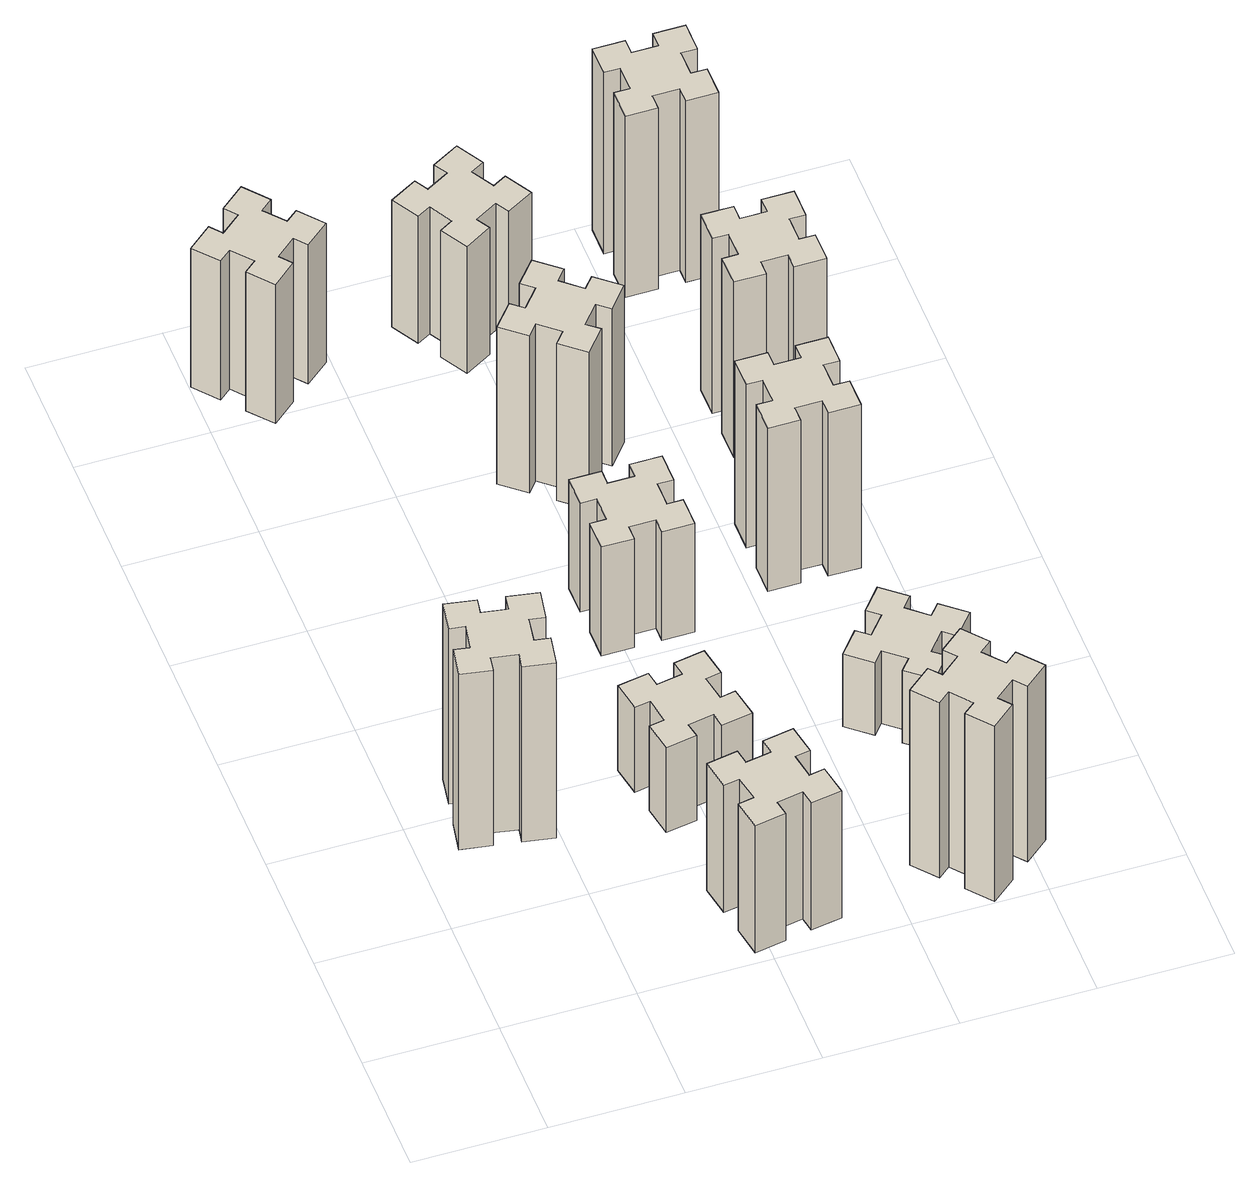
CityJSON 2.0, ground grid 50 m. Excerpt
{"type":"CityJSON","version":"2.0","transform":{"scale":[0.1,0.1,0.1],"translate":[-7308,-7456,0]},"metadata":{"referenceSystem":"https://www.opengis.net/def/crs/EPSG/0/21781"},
"CityObjects":{
"building1":{"type":"Building","attributes":{"class":"1000","function":"1000","usage":"1000","yearOfConstruction":2016,"roofType":"1000","measuredHeight":87,"storeysAboveGround":30,"storeysBelowGround":0},"geometry":[{"type":"Solid","lod":"1","boundaries":[[[[0,1,2,3,4,5,6,7,8,9,10,11,12,13,14,15,16,17,18,19]],[[17,16,20,21]],[[16,15,22,20]],[[15,14,23,22]],[[14,13,24,23]],[[13,12,25,24]],[[12,11,26,25]],[[11,10,27,26]],[[10,9,28,27]],[[9,8,29,28]],[[8,7,30,29]],[[7,6,31,30]],[[6,5,32,31]],[[5,4,33,32]],[[4,3,34,33]],[[3,2,35,34]],[[2,1,36,35]],[[1,0,37,36]],[[0,19,38,37]],[[19,18,39,38]],[[18,17,21,39]],[[24,25,26,27,28,29,30,31,32,33,34,35,36,37,38,39,21,20,22,23]]]]}]},
"building2":{"type":"Building","attributes":{"class":"1000","function":"1000","usage":"1000","yearOfConstruction":2016,"roofType":"1000","measuredHeight":63,"storeysAboveGround":30,"storeysBelowGround":0},"geometry":[{"type":"Solid","lod":"1","boundaries":[[[[40,41,42,43,44,45,46,47,48,49,50,51,52,53,54,55,56,57,58,59]],[[57,56,60,61]],[[56,55,62,60]],[[55,54,63,62]],[[54,53,64,63]],[[53,52,65,64]],[[52,51,66,65]],[[51,50,67,66]],[[50,49,68,67]],[[49,48,69,68]],[[48,47,70,69]],[[47,46,71,70]],[[46,45,72,71]],[[45,44,73,72]],[[44,43,74,73]],[[43,42,75,74]],[[42,41,76,75]],[[41,40,77,76]],[[40,59,78,77]],[[59,58,79,78]],[[58,57,61,79]],[[64,65,66,67,68,69,70,71,72,73,74,75,76,77,78,79,61,60,62,63]]]]}]},
"building3":{"type":"Building","attributes":{"class":"1000","function":"1000","usage":"1000","yearOfConstruction":2016,"roofType":"1000","measuredHeight":69,"storeysAboveGround":30,"storeysBelowGround":0},"geometry":[{"type":"Solid","lod":"1","boundaries":[[[[80,81,82,83,84,85,86,87,88,89,90,91,92,93,94,95,96,97,98,99]],[[97,96,100,101]],[[96,95,102,100]],[[95,94,103,102]],[[94,93,104,103]],[[93,92,105,104]],[[92,91,106,105]],[[91,90,107,106]],[[90,89,108,107]],[[89,88,109,108]],[[88,87,110,109]],[[87,86,111,110]],[[86,85,112,111]],[[85,84,113,112]],[[84,83,114,113]],[[83,82,115,114]],[[82,81,116,115]],[[81,80,117,116]],[[80,99,118,117]],[[99,98,119,118]],[[98,97,101,119]],[[104,105,106,107,108,109,110,111,112,113,114,115,116,117,118,119,101,100,102,103]]]]}]},
"building4":{"type":"Building","attributes":{"class":"1000","function":"1000","usage":"1000","yearOfConstruction":2016,"roofType":"1000","measuredHeight":42,"storeysAboveGround":30,"storeysBelowGround":0},"geometry":[{"type":"Solid","lod":"1","boundaries":[[[[120,121,122,123,124,125,126,127,128,129,130,131,132,133,134,135,136,137,138,139]],[[137,136,140,141]],[[136,135,142,140]],[[135,134,143,142]],[[134,133,144,143]],[[133,132,145,144]],[[132,131,146,145]],[[131,130,147,146]],[[130,129,148,147]],[[129,128,149,148]],[[128,127,150,149]],[[127,126,151,150]],[[126,125,152,151]],[[125,124,153,152]],[[124,123,154,153]],[[123,122,155,154]],[[122,121,156,155]],[[121,120,157,156]],[[120,139,158,157]],[[139,138,159,158]],[[138,137,141,159]],[[144,145,146,147,148,149,150,151,152,153,154,155,156,157,158,159,141,140,142,143]]]]}]},
"building5":{"type":"Building","attributes":{"class":"1000","function":"1000","usage":"1000","yearOfConstruction":2016,"roofType":"1000","measuredHeight":54,"storeysAboveGround":30,"storeysBelowGround":0},"geometry":[{"type":"Solid","lod":"1","boundaries":[[[[160,161,162,163,164,165,166,167,168,169,170,171,172,173,174,175,176,177,178,179]],[[177,176,180,181]],[[176,175,182,180]],[[175,174,183,182]],[[174,173,184,183]],[[173,172,185,184]],[[172,171,186,185]],[[171,170,187,186]],[[170,169,188,187]],[[169,168,189,188]],[[168,167,190,189]],[[167,166,191,190]],[[166,165,192,191]],[[165,164,193,192]],[[164,163,194,193]],[[163,162,195,194]],[[162,161,196,195]],[[161,160,197,196]],[[160,179,198,197]],[[179,178,199,198]],[[178,177,181,199]],[[184,185,186,187,188,189,190,191,192,193,194,195,196,197,198,199,181,180,182,183]]]]}]},
"building6":{"type":"Building","attributes":{"class":"1000","function":"1000","usage":"1000","yearOfConstruction":2016,"roofType":"1000","measuredHeight":78,"storeysAboveGround":30,"storeysBelowGround":0},"geometry":[{"type":"Solid","lod":"1","boundaries":[[[[200,201,202,203,204,205,206,207,208,209,210,211,212,213,214,215,216,217,218,219]],[[217,216,220,221]],[[216,215,222,220]],[[215,214,223,222]],[[214,213,224,223]],[[213,212,225,224]],[[212,211,226,225]],[[211,210,227,226]],[[210,209,228,227]],[[209,208,229,228]],[[208,207,230,229]],[[207,206,231,230]],[[206,205,232,231]],[[205,204,233,232]],[[204,203,234,233]],[[203,202,235,234]],[[202,201,236,235]],[[201,200,237,236]],[[200,219,238,237]],[[219,218,239,238]],[[218,217,221,239]],[[224,225,226,227,228,229,230,231,232,233,234,235,236,237,238,239,221,220,222,223]]]]}]},
"building7":{"type":"Building","attributes":{"class":"1000","function":"1000","usage":"1000","yearOfConstruction":2016,"roofType":"1000","measuredHeight":87,"storeysAboveGround":30,"storeysBelowGround":0},"geometry":[{"type":"Solid","lod":"1","boundaries":[[[[240,241,242,243,244,245,246,247,248,249,250,251,252,253,254,255,256,257,258,259]],[[257,256,260,261]],[[256,255,262,260]],[[255,254,263,262]],[[254,253,264,263]],[[253,252,265,264]],[[252,251,266,265]],[[251,250,267,266]],[[250,249,268,267]],[[249,248,269,268]],[[248,247,270,269]],[[247,246,271,270]],[[246,245,272,271]],[[245,244,273,272]],[[244,243,274,273]],[[243,242,275,274]],[[242,241,276,275]],[[241,240,277,276]],[[240,259,278,277]],[[259,258,279,278]],[[258,257,261,279]],[[264,265,266,267,268,269,270,271,272,273,274,275,276,277,278,279,261,260,262,263]]]]}]},
"building8":{"type":"Building","attributes":{"class":"1000","function":"1000","usage":"1000","yearOfConstruction":2016,"roofType":"1000","measuredHeight":63,"storeysAboveGround":30,"storeysBelowGround":0},"geometry":[{"type":"Solid","lod":"1","boundaries":[[[[280,281,282,283,284,285,286,287,288,289,290,291,292,293,294,295,296,297,298,299]],[[297,296,300,301]],[[296,295,302,300]],[[295,294,303,302]],[[294,293,304,303]],[[293,292,305,304]],[[292,291,306,305]],[[291,290,307,306]],[[290,289,308,307]],[[289,288,309,308]],[[288,287,310,309]],[[287,286,311,310]],[[286,285,312,311]],[[285,284,313,312]],[[284,283,314,313]],[[283,282,315,314]],[[282,281,316,315]],[[281,280,317,316]],[[280,299,318,317]],[[299,298,319,318]],[[298,297,301,319]],[[304,305,306,307,308,309,310,311,312,313,314,315,316,317,318,319,301,300,302,303]]]]}]},
"building9":{"type":"Building","attributes":{"class":"1000","function":"1000","usage":"1000","yearOfConstruction":2016,"roofType":"1000","measuredHeight":36,"storeysAboveGround":30,"storeysBelowGround":0},"geometry":[{"type":"Solid","lod":"1","boundaries":[[[[320,321,322,323,324,325,326,327,328,329,330,331,332,333,334,335,336,337,338,339]],[[337,336,340,341]],[[336,335,342,340]],[[335,334,343,342]],[[334,333,344,343]],[[333,332,345,344]],[[332,331,346,345]],[[331,330,347,346]],[[330,329,348,347]],[[329,328,349,348]],[[328,327,350,349]],[[327,326,351,350]],[[326,325,352,351]],[[325,324,353,352]],[[324,323,354,353]],[[323,322,355,354]],[[322,321,356,355]],[[321,320,357,356]],[[320,339,358,357]],[[339,338,359,358]],[[338,337,341,359]],[[344,345,346,347,348,349,350,351,352,353,354,355,356,357,358,359,341,340,342,343]]]]}]},
"building10":{"type":"Building","attributes":{"class":"1000","function":"1000","usage":"1000","yearOfConstruction":2016,"roofType":"1000","measuredHeight":81,"storeysAboveGround":30,"storeysBelowGround":0},"geometry":[{"type":"Solid","lod":"1","boundaries":[[[[360,361,362,363,364,365,366,367,368,369,370,371,372,373,374,375,376,377,378,379]],[[377,376,380,381]],[[376,375,382,380]],[[375,374,383,382]],[[374,373,384,383]],[[373,372,385,384]],[[372,371,386,385]],[[371,370,387,386]],[[370,369,388,387]],[[369,368,389,388]],[[368,367,390,389]],[[367,366,391,390]],[[366,365,392,391]],[[365,364,393,392]],[[364,363,394,393]],[[363,362,395,394]],[[362,361,396,395]],[[361,360,397,396]],[[360,379,398,397]],[[379,378,399,398]],[[378,377,381,399]],[[384,385,386,387,388,389,390,391,392,393,394,395,396,397,398,399,381,380,382,383]]]]}]},
"building11":{"type":"Building","attributes":{"class":"1000","function":"1000","usage":"1000","yearOfConstruction":2016,"roofType":"1000","measuredHeight":87,"storeysAboveGround":30,"storeysBelowGround":0},"geometry":[{"type":"Solid","lod":"1","boundaries":[[[[400,401,402,403,404,405,406,407,408,409,410,411,412,413,414,415,416,417,418,419]],[[417,416,420,421]],[[416,415,422,420]],[[415,414,423,422]],[[414,413,424,423]],[[413,412,425,424]],[[412,411,426,425]],[[411,410,427,426]],[[410,409,428,427]],[[409,408,429,428]],[[408,407,430,429]],[[407,406,431,430]],[[406,405,432,431]],[[405,404,433,432]],[[404,403,434,433]],[[403,402,435,434]],[[402,401,436,435]],[[401,400,437,436]],[[400,419,438,437]],[[419,418,439,438]],[[418,417,421,439]],[[424,425,426,427,428,429,430,431,432,433,434,435,436,437,438,439,421,420,422,423]]]]}]},
"building12":{"type":"Building","attributes":{"class":"1000","function":"1000","usage":"1000","yearOfConstruction":2016,"roofType":"1000","measuredHeight":90,"storeysAboveGround":30,"storeysBelowGround":0},"geometry":[{"type":"Solid","lod":"1","boundaries":[[[[440,441,442,443,444,445,446,447,448,449,450,451,452,453,454,455,456,457,458,459]],[[457,456,460,461]],[[456,455,462,460]],[[455,454,463,462]],[[454,453,464,463]],[[453,452,465,464]],[[452,451,466,465]],[[451,450,467,466]],[[450,449,468,467]],[[449,448,469,468]],[[448,447,470,469]],[[447,446,471,470]],[[446,445,472,471]],[[445,444,473,472]],[[444,443,474,473]],[[443,442,475,474]],[[442,441,476,475]],[[441,440,477,476]],[[440,459,478,477]],[[459,458,479,478]],[[458,457,461,479]],[[464,465,466,467,468,469,470,471,472,473,474,475,476,477,478,479,461,460,462,463]]]]}]}
},
"vertices":[
[445,917,0],[462,1015,0],[521,1005,0],[542,1123,0],[424,1144,0],[414,1085,0],[315,1102,0],[326,1161,0],[207,1182,0],[187,1064,0],[246,1054,0],[228,955,0],[169,966,0],[148,847,0],[267,827,0],[277,886,0],[375,868,0],[365,809,0],[483,788,0],[504,907,0],[375,868,870],[365,809,870],[277,886,870],[267,827,870],[148,847,870],[169,966,870],[228,955,870],[246,1054,870],[187,1064,870],[207,1182,870],[326,1161,870],[315,1102,870],[414,1085,870],[424,1144,870],[542,1123,870],[521,1005,870],[462,1015,870],[445,917,870],[504,907,870],[483,788,870],
[1055,128,0],[1154,146,0],[1164,87,0],[1282,107,0],[1261,226,0],[1202,215,0],[1185,314,0],[1244,324,0],[1223,442,0],[1105,421,0],[1115,362,0],[1017,345,0],[1007,404,0],[888,383,0],[909,265,0],[968,275,0],[986,177,0],[927,167,0],[947,48,0],[1066,69,0],[986,177,630],[927,167,630],[968,275,630],[909,265,630],[888,383,630],[1007,404,630],[1017,345,630],[1115,362,630],[1105,421,630],[1223,442,630],[1244,324,630],[1185,314,630],[1202,215,630],[1261,226,630],[1282,107,630],[1164,87,630],[1154,146,630],[1055,128,630],[1066,69,630],[947,48,630],
[278,3089,0],[354,3153,0],[393,3107,0],[485,3184,0],[408,3276,0],[362,3238,0],[297,3314,0],[343,3353,0],[266,3445,0],[174,3368,0],[213,3322,0],[136,3257,0],[98,3303,0],[6,3226,0],[83,3134,0],[129,3173,0],[193,3096,0],[147,3058,0],[224,2966,0],[316,3043,0],[193,3096,690],[147,3058,690],[129,3173,690],[83,3134,690],[6,3226,690],[98,3303,690],[136,3257,690],[213,3322,690],[174,3368,690],[266,3445,690],[343,3353,690],[297,3314,690],[362,3238,690],[408,3276,690],[485,3184,690],[393,3107,690],[354,3153,690],[278,3089,690],[316,3043,690],[224,2966,690],
[1015,1002,0],[917,985,0],[907,1044,0],[788,1023,0],[809,905,0],[868,915,0],[886,817,0],[827,807,0],[847,688,0],[966,709,0],[955,768,0],[1054,786,0],[1064,727,0],[1182,747,0],[1161,866,0],[1102,855,0],[1085,954,0],[1144,964,0],[1123,1082,0],[1005,1061,0],[1085,954,420],[1144,964,420],[1102,855,420],[1161,866,420],[1182,747,420],[1064,727,420],[1054,786,420],[955,768,420],[966,709,420],[847,688,420],[827,807,420],[886,817,420],[868,915,420],[809,905,420],[788,1023,420],[907,1044,420],[917,985,420],[1015,1002,420],[1005,1061,420],[1123,1082,420],
[1195,1675,0],[1195,1775,0],[1255,1775,0],[1255,1895,0],[1135,1895,0],[1135,1835,0],[1035,1835,0],[1035,1895,0],[915,1895,0],[915,1775,0],[975,1775,0],[975,1675,0],[915,1675,0],[915,1555,0],[1035,1555,0],[1035,1615,0],[1135,1615,0],[1135,1555,0],[1255,1555,0],[1255,1675,0],[1135,1615,540],[1135,1555,540],[1035,1615,540],[1035,1555,540],[915,1555,540],[915,1675,540],[975,1675,540],[975,1775,540],[915,1775,540],[915,1895,540],[1035,1895,540],[1035,1835,540],[1135,1835,540],[1135,1895,540],[1255,1895,540],[1255,1775,540],[1195,1775,540],[1195,1675,540],[1255,1675,540],[1255,1555,540],
[1194,2517,0],[1118,2582,0],[1156,2628,0],[1064,2705,0],[987,2613,0],[1033,2574,0],[969,2498,0],[923,2536,0],[846,2444,0],[938,2367,0],[976,2413,0],[1053,2349,0],[1014,2303,0],[1106,2226,0],[1183,2318,0],[1137,2356,0],[1202,2433,0],[1248,2394,0],[1325,2486,0],[1233,2563,0],[1202,2433,780],[1248,2394,780],[1137,2356,780],[1183,2318,780],[1106,2226,780],[1014,2303,780],[1053,2349,780],[976,2413,780],[938,2367,780],[846,2444,780],[923,2536,780],[969,2498,780],[1033,2574,780],[987,2613,780],[1064,2705,780],[1156,2628,780],[1118,2582,780],[1194,2517,780],[1233,2563,780],[1325,2486,780],
[1858,129,0],[1934,193,0],[1973,147,0],[2065,224,0],[1988,316,0],[1942,278,0],[1877,354,0],[1923,393,0],[1846,485,0],[1754,408,0],[1793,362,0],[1716,297,0],[1678,343,0],[1586,266,0],[1663,174,0],[1709,213,0],[1773,136,0],[1727,98,0],[1804,6,0],[1896,83,0],[1773,136,870],[1727,98,870],[1709,213,870],[1663,174,870],[1586,266,870],[1678,343,870],[1716,297,870],[1793,362,870],[1754,408,870],[1846,485,870],[1923,393,870],[1877,354,870],[1942,278,870],[1988,316,870],[2065,224,870],[1973,147,870],[1934,193,870],[1858,129,870],[1896,83,870],[1804,6,870],
[1106,3217,0],[1056,3304,0],[1108,3334,0],[1048,3438,0],[944,3378,0],[974,3326,0],[887,3276,0],[857,3328,0],[753,3268,0],[813,3164,0],[865,3194,0],[915,3107,0],[863,3077,0],[923,2973,0],[1027,3033,0],[997,3085,0],[1084,3135,0],[1114,3083,0],[1218,3143,0],[1158,3247,0],[1084,3135,630],[1114,3083,630],[997,3085,630],[1027,3033,630],[923,2973,630],[863,3077,630],[915,3107,630],[865,3194,630],[813,3164,630],[753,3268,630],[857,3328,630],[887,3276,630],[974,3326,630],[944,3378,630],[1048,3438,630],[1108,3334,630],[1056,3304,630],[1106,3217,630],[1158,3247,630],[1218,3143,630],
[1877,876,0],[1942,953,0],[1988,914,0],[2065,1006,0],[1973,1083,0],[1934,1037,0],[1858,1102,0],[1896,1148,0],[1804,1225,0],[1727,1133,0],[1773,1094,0],[1709,1018,0],[1663,1056,0],[1586,964,0],[1678,887,0],[1716,933,0],[1793,869,0],[1754,823,0],[1846,746,0],[1923,838,0],[1793,869,360],[1754,823,360],[1716,933,360],[1678,887,360],[1586,964,360],[1663,1056,360],[1709,1018,360],[1773,1094,360],[1727,1133,360],[1804,1225,360],[1896,1148,360],[1858,1102,360],[1934,1037,360],[1973,1083,360],[2065,1006,360],[1988,914,360],[1942,953,360],[1877,876,360],[1923,838,360],[1846,746,360],
[1615,1875,0],[1615,1775,0],[1555,1775,0],[1555,1655,0],[1675,1655,0],[1675,1715,0],[1775,1715,0],[1775,1655,0],[1895,1655,0],[1895,1775,0],[1835,1775,0],[1835,1875,0],[1895,1875,0],[1895,1995,0],[1775,1995,0],[1775,1935,0],[1675,1935,0],[1675,1995,0],[1555,1995,0],[1555,1875,0],[1675,1935,810],[1675,1995,810],[1775,1935,810],[1775,1995,810],[1895,1995,810],[1895,1875,810],[1835,1875,810],[1835,1775,810],[1895,1775,810],[1895,1655,810],[1775,1655,810],[1775,1715,810],[1675,1715,810],[1675,1655,810],[1555,1655,810],[1555,1775,810],[1615,1775,810],[1615,1875,810],[1555,1875,810],[1555,1995,810],
[1875,2575,0],[1775,2575,0],[1775,2635,0],[1655,2635,0],[1655,2515,0],[1715,2515,0],[1715,2415,0],[1655,2415,0],[1655,2295,0],[1775,2295,0],[1775,2355,0],[1875,2355,0],[1875,2295,0],[1995,2295,0],[1995,2415,0],[1935,2415,0],[1935,2515,0],[1995,2515,0],[1995,2635,0],[1875,2635,0],[1935,2515,870],[1995,2515,870],[1935,2415,870],[1995,2415,870],[1995,2295,870],[1875,2295,870],[1875,2355,870],[1775,2355,870],[1775,2295,870],[1655,2295,870],[1655,2415,870],[1715,2415,870],[1715,2515,870],[1655,2515,870],[1655,2635,870],[1775,2635,870],[1775,2575,870],[1875,2575,870],[1875,2635,870],[1995,2635,870],
[1675,3195,0],[1775,3195,0],[1775,3135,0],[1895,3135,0],[1895,3255,0],[1835,3255,0],[1835,3355,0],[1895,3355,0],[1895,3475,0],[1775,3475,0],[1775,3415,0],[1675,3415,0],[1675,3475,0],[1555,3475,0],[1555,3355,0],[1615,3355,0],[1615,3255,0],[1555,3255,0],[1555,3135,0],[1675,3135,0],[1615,3255,900],[1555,3255,900],[1615,3355,900],[1555,3355,900],[1555,3475,900],[1675,3475,900],[1675,3415,900],[1775,3415,900],[1775,3475,900],[1895,3475,900],[1895,3355,900],[1835,3355,900],[1835,3255,900],[1895,3255,900],[1895,3135,900],[1775,3135,900],[1775,3195,900],[1675,3195,900],[1675,3135,900],[1555,3135,900]
]}
